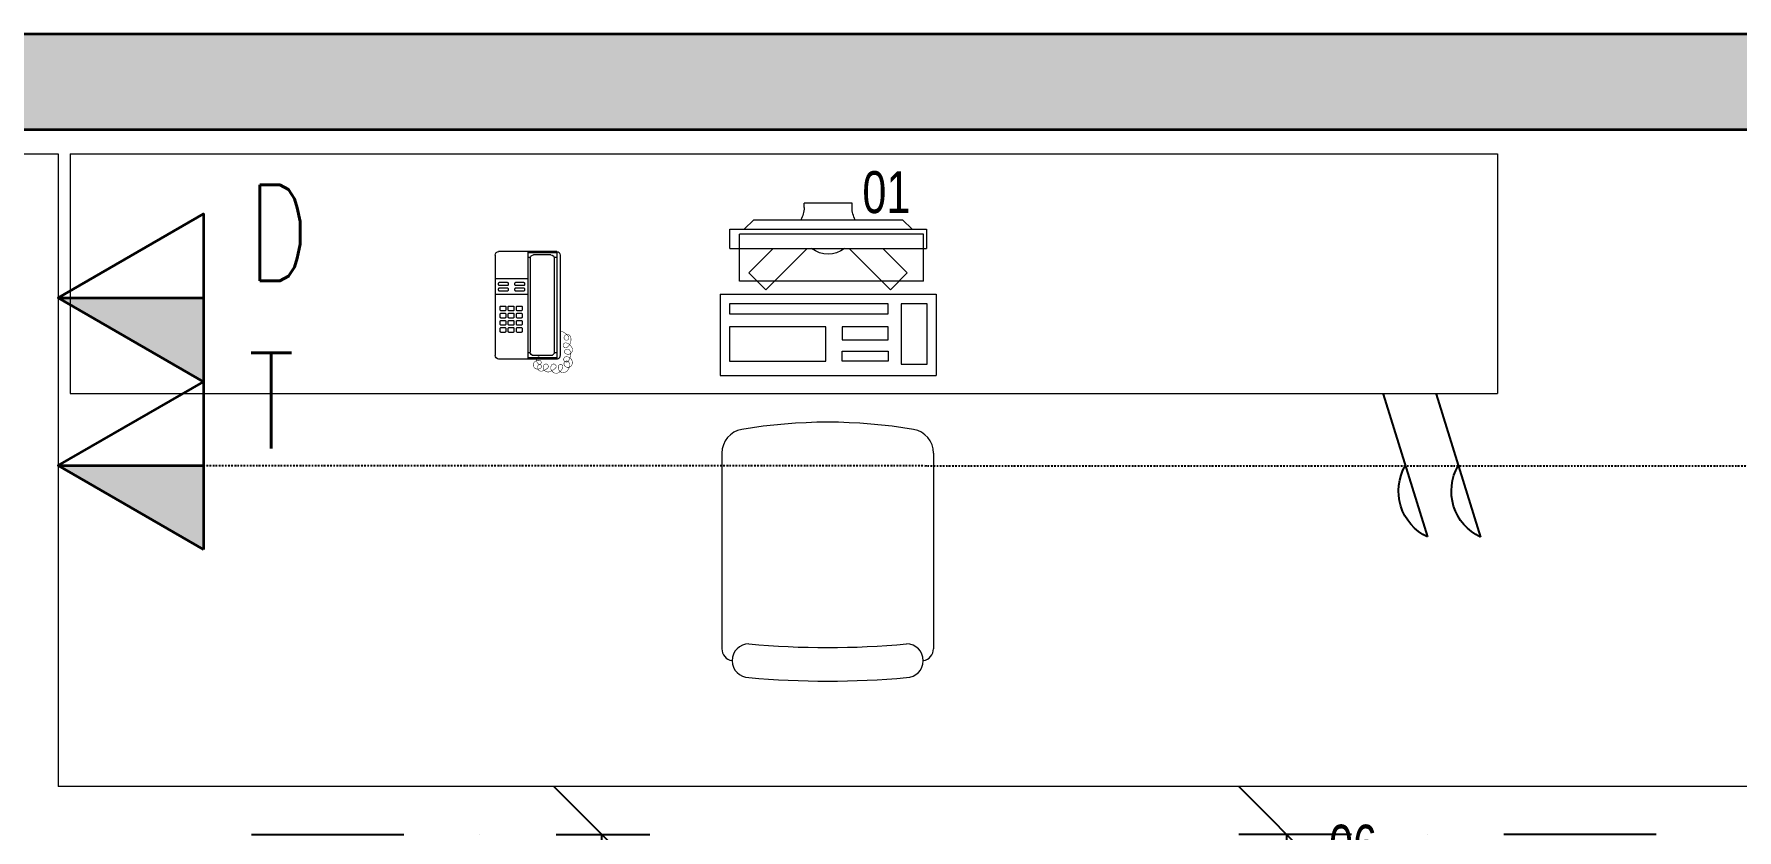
# Model space of a CAD drawing. Header units: inches. Extents: x -12418 to 57169, y -29325 to 19878.
# Drawn here: x 14148 to 17698, y -4158 to -2497 of the extents above; entities that cross this region are included whole.
import ezdxf

# ---------------------------------------------------------------- set-up
doc = ezdxf.new("R2010")
doc.units = ezdxf.units.IN
doc.header["$LTSCALE"] = 25
doc.header["$MEASUREMENT"] = 0
doc.linetypes.add('DASHDOT', pattern=[25.4, 12.7, -6.35, 0, -6.35])
doc.layers.get('0').update_dxf_attribs({"color": 8})
doc.layers.get('Defpoints').update_dxf_attribs({"color": 8})
doc.layers.add('0 @ 50', color=8, linetype='Continuous')
doc.layers.add('T-WIRE', color=140, linetype='Continuous')
for name, color, linetype, lineweight in [('00-Ground Floor$0$72_EGR_EQP_TAG', 142, 'Continuous', 5), ('00-Ground Floor$0$LOADING', 253, 'Continuous', 5), ('00-Ground Floor$0$Walls', 251, 'Continuous', 5), ('E-LITE-CLNG-CNDT', 6, 'DASHDOT', 35), ('T-CABL-TRAY', 60, 'Continuous', 35), ('T-DATA-CLNG-COND', 51, 'DASHDOT', 25), ('T-DATA-DEVC-TYPE', 2, 'Continuous', 25), ('T-DATA-DIM', 251, 'DASHDOT', 25), ('T-DATA-DIM @ 100', 251, 'DASHDOT', 25), ('T-DATA-WALL @ 100', 33, 'Continuous', 35)]:
    doc.layers.add(name, color=color, linetype=linetype, lineweight=lineweight)
doc.styles.add('00-Ground Floor$0$X3G_ENTITY_257CFD', font='swisscl.ttf', dxfattribs={"height": 200})
doc.styles.add('DC_Simplex', font='SIMPLEX.shx', dxfattribs={"width": 0.7})
doc.dimstyles.new('DevCad-MM', dxfattribs={"dimscale": 0.01, "dimtxt": 2, "dimasz": 2, "dimexe": 1, "dimexo": 1, "dimgap": 0.6, "dimtad": 1, "dimdec": 0, "dimrnd": 10, "dimzin": 1, "dimdsep": 46, "dimtxsty": 'DC_Simplex', "dimblk1": 'OBLIQUE', "dimblk2": 'OBLIQUE', "dimsah": 1, "dimcen": 3, "dimclrd": 256, "dimclre": 256, "dimclrt": 45, "dimadec": 0, "dimazin": 0, "dimtfac": 1, "dimtdec": 0, "dimtix": 1, "dimtmove": 2, "dimatfit": 2, "dimldrblk": 'OBLIQUE', "dimfxl": 1, "dimtolj": 1, "dimtzin": 0, "dimarcsym": 0})

# ---------------------------------------------------------------- blocks, each defined once
blk = doc.blocks.new('00-Ground Floor$0$DM20079-P')
at = {"color": 0}
for p, q in [((-0.0686, 0.217), (-0.0686, 0.008)), ((-0.0616, 0.225), (0.0594, 0.225)), ((-0.0616, 0.225), (-0.0616, 0)), ((-0.0616, 0.222), (-0.0016, 0.222)), ((-0.0496, 0.2175), (-0.0136, 0.2175)), ((-0.0016, 0.225), (-0.0016, 0)), ((0.0664, 0.217), (0.0664, 0.008)), ((-0.0616, 0.212), (-0.0565, 0.212)), ((-0.0566, 0.2105), (-0.0566, 0.0145)), ((-0.0068, 0.212), (-0.0016, 0.212)), ((-0.0066, 0.2105), (-0.0066, 0.0145)), ((-0.0016, 0.1675), (0.0664, 0.1675)), ((-0.0016, 0.135), (0.0664, 0.135)), ((-0.0616, 0.013), (-0.0565, 0.013)), ((-0.0616, 0.003), (-0.0016, 0.003)), ((-0.0594, 0), (0.0594, 0)), ((-0.0496, 0.0075), (-0.0136, 0.0075)), ((-0.0068, 0.013), (-0.0016, 0.013))]:
    blk.add_line(p, q, dxfattribs=at)
for points in [[(0.0074, 0.1605, 0.414214), (0.0054, 0.1585), (0.0054, 0.1555, 0.414214), (0.0074, 0.1535), (0.0234, 0.1535, 0.414214), (0.0254, 0.1555), (0.0254, 0.1585, 0.414214), (0.0234, 0.1605)], [(0.0234, 0.142, 0.414214), (0.0254, 0.144), (0.0254, 0.147, 0.414214), (0.0234, 0.149), (0.0074, 0.149, 0.414214), (0.0054, 0.147), (0.0054, 0.144, 0.414214), (0.0074, 0.142)], [(0.0574, 0.1535, 0.414214), (0.0594, 0.1555), (0.0594, 0.1585, 0.414214), (0.0574, 0.1605), (0.0414, 0.1605, 0.414214), (0.0394, 0.1585), (0.0394, 0.1555, 0.414214), (0.0414, 0.1535)], [(0.0574, 0.142, 0.414214), (0.0594, 0.144), (0.0594, 0.147, 0.414214), (0.0574, 0.149), (0.0414, 0.149, 0.414214), (0.0394, 0.147), (0.0394, 0.144, 0.414214), (0.0414, 0.142)], [(0.0104, 0.103, 0.414214), (0.0124, 0.101), (0.0204, 0.101, 0.414214), (0.0224, 0.103), (0.0224, 0.109, 0.414214), (0.0204, 0.111), (0.0124, 0.111, 0.414214), (0.0104, 0.109)], [(0.0274, 0.103, 0.414214), (0.0294, 0.101), (0.0374, 0.101, 0.414214), (0.0394, 0.103), (0.0394, 0.109, 0.414214), (0.0374, 0.111), (0.0294, 0.111, 0.414214), (0.0274, 0.109)], [(0.0444, 0.103, 0.414214), (0.0464, 0.101), (0.0544, 0.101, 0.414214), (0.0564, 0.103), (0.0564, 0.109, 0.414214), (0.0544, 0.111), (0.0464, 0.111, 0.414214), (0.0444, 0.109)], [(0.0104, 0.088, 0.414214), (0.0124, 0.086), (0.0204, 0.086, 0.414214), (0.0224, 0.088), (0.0224, 0.094, 0.414214), (0.0204, 0.096), (0.0124, 0.096, 0.414214), (0.0104, 0.094)], [(0.0104, 0.073, 0.414214), (0.0124, 0.071), (0.0204, 0.071, 0.414214), (0.0224, 0.073), (0.0224, 0.079, 0.414214), (0.0204, 0.081), (0.0124, 0.081, 0.414214), (0.0104, 0.079)], [(0.0274, 0.088, 0.414214), (0.0294, 0.086), (0.0374, 0.086, 0.414214), (0.0394, 0.088), (0.0394, 0.094, 0.414214), (0.0374, 0.096), (0.0294, 0.096, 0.414214), (0.0274, 0.094)], [(0.0274, 0.073, 0.414214), (0.0294, 0.071), (0.0374, 0.071, 0.414214), (0.0394, 0.073), (0.0394, 0.079, 0.414214), (0.0374, 0.081), (0.0294, 0.081, 0.414214), (0.0274, 0.079)], [(0.0444, 0.088, 0.414214), (0.0464, 0.086), (0.0544, 0.086, 0.414214), (0.0564, 0.088), (0.0564, 0.094, 0.414214), (0.0544, 0.096), (0.0464, 0.096, 0.414214), (0.0444, 0.094)], [(0.0444, 0.073, 0.414214), (0.0464, 0.071), (0.0544, 0.071, 0.414214), (0.0564, 0.073), (0.0564, 0.079, 0.414214), (0.0544, 0.081), (0.0464, 0.081, 0.414214), (0.0444, 0.079)], [(0.0104, 0.058, 0.414214), (0.0124, 0.056), (0.0204, 0.056, 0.414214), (0.0224, 0.058), (0.0224, 0.064, 0.414214), (0.0204, 0.066), (0.0124, 0.066, 0.414214), (0.0104, 0.064)], [(0.0274, 0.058, 0.414214), (0.0294, 0.056), (0.0374, 0.056, 0.414214), (0.0394, 0.058), (0.0394, 0.064, 0.414214), (0.0374, 0.066), (0.0294, 0.066, 0.414214), (0.0274, 0.064)], [(0.0444, 0.058, 0.414214), (0.0464, 0.056), (0.0544, 0.056, 0.414214), (0.0564, 0.058), (0.0564, 0.064, 0.414214), (0.0544, 0.066), (0.0464, 0.066, 0.414214), (0.0444, 0.064)]]:
    blk.add_lwpolyline(points, format="xyb", close=True, dxfattribs=at)
at = {"color": 0, "const_width": 0.001}
blk.add_lwpolyline([(-0.0686, 0.059, 0.184574), (-0.0861, 0.0478, 1.44364), (-0.0769, 0.0452, 0.837915), (-0.0907, 0.0465, 0.30536), (-0.0835, 0.0248, 1.584726), (-0.0815, 0.034, 0.253153), (-0.094, 0.0228, 0.874198), (-0.0776, 0.0142, 0.915253), (-0.0897, 0.0168, 0.223821), (-0.0874, -0.0011, 1.703343), (-0.0796, 0.005, 0.588962), (-0.0934, -0.0114, 0.717795), (-0.0769, -0.0108, 0.983104), (-0.0875, -0.0075, 0.326362), (-0.0815, -0.0259, 0.758716), (-0.0657, -0.0134, 0.906186), (-0.0743, -0.016, 0.189488), (-0.067, -0.0272, 0.7948), (-0.0506, -0.0127, 1.223996), (-0.0585, -0.0193, 0.072149), (-0.0473, -0.0259, 0.645886), (-0.0341, -0.0134, 1.366917), (-0.042, -0.0193, 0.078415), (-0.0315, -0.0246, 0.723006), (-0.0229, -0.0127, 1.105484), (-0.0289, -0.018, 0.327892), (-0.017, -0.0193, 0.446638), (-0.0144, -0.0068, 0.327263), (-0.0269, -0.0029, 1.240441), (-0.0229, -0.0094, 0.611307), (-0.0278, 0.0075)], format="xyb", dxfattribs=at)
at = {"color": 0}
for centre, radius, start, end in [((-0.0605, 0.217), 0.00813, 97.9633, 179.6649), ((-0.0496, 0.2105), 0.007, 90, 180), ((-0.0136, 0.2105), 0.007, 0, 90), ((0.0582, 0.217), 0.00813, 0.3351, 82.0367), ((-0.0605, 0.008), 0.00813, 180.3351, 277.9633), ((-0.0496, 0.0145), 0.007, 180, 270), ((-0.0136, 0.0145), 0.007, 270, 0), ((0.0582, 0.008), 0.00813, 277.9633, 359.6649)]:
    blk.add_arc(centre, radius, start, end, dxfattribs=at)
blk = doc.blocks.new('00-Ground Floor$0$GF21021-P')
for p, q in [((-0.2207, 0.4756), (-0.2207, 0.0675)), ((0.2205, 0.4756), (0.2205, 0.0675))]:
    blk.add_line(p, q)
for centre, radius, start, end in [((-0.0001, -0.5295), 1.0695, 80.3671, 99.6329), ((-0.1707, 0.4756), 0.05, 99.6329, 180), ((0.1705, 0.4756), 0.05, 0, 80.3671), ((-0.1643, 0.0425), 0.0351, 90, 270), ((0, 1.8467), 1.7767, 264.6946, 275.3053), ((0.1641, 0.0425), 0.0351, 270, 90), ((-0.1957, 0.0675), 0.025, 180, 261.4721), ((0.1955, 0.0675), 0.025, 278.5279, 0), ((0, 1.8314), 1.8314, 264.8532, 275.147)]:
    blk.add_arc(centre, radius, start, end)
blk = doc.blocks.new('00-Ground Floor$0$ITCWLS1-P')
at = {"layer": '00-Ground Floor$0$LOADING'}
for p, q in [((-0.2651, 0.43, 0), (-0.3051, 0.43, 0)), ((-0.3051, 0.43, 0), (-0.3051, 0.02, 0)), ((-0.2651, 0.43, 0), (-0.2651, 0.02, 0)), ((-0.17, 0.45), (-0.17, 0)), ((-0.17, 0.45), (0, 0.45)), ((-0.1496, 0.4305), (-0.1291, 0.4305)), ((-0.1291, 0.4305), (-0.1291, 0.4089)), ((0, 0.45), (0, 0)), ((-0.3251, 0.38, 0), (-0.3051, 0.4, 0)), ((-0.197, 0.4094), (-0.295, 0.4094)), ((-0.295, 0.0264), (-0.295, 0.4094)), ((-0.197, 0.0264), (-0.197, 0.4094)), ((-0.3251, 0.38, 0), (-0.3251, 0.07, 0)), ((-0.3503, 0.275), (-0.3596, 0.275)), ((-0.3596, 0.175), (-0.3596, 0.275)), ((-0.3503, 0.175), (-0.3596, 0.175)), ((-0.3251, 0.07, 0), (-0.3051, 0.05, 0)), ((-0.3051, 0.02, 0), (-0.2651, 0.02, 0)), ((-0.197, 0.0264), (-0.295, 0.0264)), ((-0.17, 0), (0, 0))]:
    blk.add_line(p, q, dxfattribs=at)
at = {"layer": '00-Ground Floor$0$LOADING', "extrusion": (2.48281e-10, 3.18408e-10, -1)}
for p, q in [((-0.2651, 0.3395), (-0.2144, 0.3902)), ((-0.1791, 0.3548), (-0.2144, 0.3902)), ((-0.2651, 0.2688), (-0.1791, 0.3548))]:
    blk.add_line(p, q, dxfattribs=at)
at = {"layer": '00-Ground Floor$0$LOADING', "extrusion": (2.48281e-10, -3.18408e-10, -1)}
for p, q in [((-0.2651, 0.1812), (-0.1791, 0.0952)), ((-0.2651, 0.1105), (-0.2144, 0.0598)), ((-0.1791, 0.0952), (-0.2144, 0.0598))]:
    blk.add_line(p, q, dxfattribs=at)
at = {"layer": '00-Ground Floor$0$LOADING'}
for points in [[(-0.1291, 0.4089), (-0.1291, 0.1), (-0.1496, 0.1), (-0.1496, 0.4305)], [(-0.1496, 0.1), (-0.1496, 0.1), (-0.1496, 0.1), (-0.1496, 0.1), (-0.1496, 0.1), (-0.1496, 0.1), (-0.1496, 0.1), (-0.1496, 0.1), (-0.1496, 0.1)], [(-0.1496, 0.1), (-0.1496, 0.1), (-0.1496, 0.1), (-0.1496, 0.1), (-0.1496, 0.1), (-0.1496, 0.1), (-0.1496, 0.1), (-0.1496, 0.1), (-0.1496, 0.1), (-0.1496, 0.1), (-0.1496, 0.1), (-0.1496, 0.1), (-0.1496, 0.1), (-0.1496, 0.1), (-0.1496, 0.1), (-0.1496, 0.1), (-0.1496, 0.1), (-0.1496, 0.1)], [(-0.1496, 0.1), (-0.1496, 0.1), (-0.1496, 0.1), (-0.1496, 0.1), (-0.1496, 0.1), (-0.1496, 0.1), (-0.1496, 0.1), (-0.1496, 0.1), (-0.1496, 0.1), (-0.1496, 0.1)], [(-0.1496, 0.1), (-0.1496, 0.1), (-0.1496, 0.1), (-0.1496, 0.1), (-0.1496, 0.1), (-0.1496, 0.1), (-0.1496, 0.1)], [(-0.1496, 0.1), (-0.1496, 0.1), (-0.1496, 0.1), (-0.1496, 0.1), (-0.1496, 0.1), (-0.1496, 0.1), (-0.1496, 0.1), (-0.1496, 0.1), (-0.1496, 0.1), (-0.1496, 0.1)], [(-0.1496, 0.1), (-0.1496, 0.1), (-0.1496, 0.1), (-0.1496, 0.1), (-0.1496, 0.1), (-0.1496, 0.1), (-0.1496, 0.1), (-0.1496, 0.1), (-0.1496, 0.1), (-0.1496, 0.1), (-0.1496, 0.1), (-0.1496, 0.1), (-0.1496, 0.1), (-0.1496, 0.1), (-0.1496, 0.1)], [(-0.1496, 0.1), (-0.1496, 0.1), (-0.1496, 0.1), (-0.1496, 0.1), (-0.1496, 0.1), (-0.1496, 0.1), (-0.1496, 0.1), (-0.1496, 0.1), (-0.1496, 0.1), (-0.1496, 0.1)], [(-0.1496, 0.1), (-0.1496, 0.1), (-0.1496, 0.1), (-0.1496, 0.1), (-0.1496, 0.1), (-0.1496, 0.1), (-0.1496, 0.1), (-0.1496, 0.1), (-0.1496, 0.1), (-0.1496, 0.1)], [(-0.1496, 0.1), (-0.1496, 0.1), (-0.1496, 0.1), (-0.1496, 0.1), (-0.1496, 0.1), (-0.1496, 0.1), (-0.1496, 0.1), (-0.1496, 0.1), (-0.1496, 0.1), (-0.1496, 0.1), (-0.1496, 0.1), (-0.1496, 0.1), (-0.1496, 0.1), (-0.1496, 0.1), (-0.1496, 0.1), (-0.1496, 0.1), (-0.1496, 0.1), (-0.1496, 0.1), (-0.1496, 0.1), (-0.1496, 0.1), (-0.1496, 0.1), (-0.1496, 0.1), (-0.1496, 0.1), (-0.1496, 0.1), (-0.1496, 0.1), (-0.1496, 0.1), (-0.1496, 0.1), (-0.1496, 0.1), (-0.1496, 0.1), (-0.1496, 0.1), (-0.1496, 0.1), (-0.1496, 0.1), (-0.1496, 0.1), (-0.1496, 0.1), (-0.1496, 0.1), (-0.1496, 0.1), (-0.1496, 0.1), (-0.1496, 0.1), (-0.1496, 0.1), (-0.1496, 0.1), (-0.1496, 0.1), (-0.1496, 0.1), (-0.1496, 0.1), (-0.1496, 0.1), (-0.1496, 0.1), (-0.1496, 0.1), (-0.1496, 0.1), (-0.1496, 0.1), (-0.1496, 0.1), (-0.1496, 0.1), (-0.1496, 0.1), (-0.1496, 0.1), (-0.1496, 0.1), (-0.1496, 0.1)], [(-0.1496, 0.1), (-0.1496, 0.1), (-0.1496, 0.1), (-0.1496, 0.1), (-0.1496, 0.1), (-0.1496, 0.1), (-0.1496, 0.1), (-0.1496, 0.1), (-0.1496, 0.1), (-0.1496, 0.1), (-0.1496, 0.1), (-0.1496, 0.1), (-0.1496, 0.1), (-0.1496, 0.1), (-0.1496, 0.1), (-0.1496, 0.1), (-0.1496, 0.1), (-0.1496, 0.1), (-0.1496, 0.1), (-0.1496, 0.1), (-0.1496, 0.1), (-0.1496, 0.1), (-0.1496, 0.1), (-0.1496, 0.1), (-0.1496, 0.1), (-0.1496, 0.1), (-0.1496, 0.1), (-0.1496, 0.1), (-0.1496, 0.1), (-0.1496, 0.1), (-0.1496, 0.1), (-0.1496, 0.1), (-0.1496, 0.1), (-0.1496, 0.1), (-0.1496, 0.1), (-0.1496, 0.1), (-0.1496, 0.1), (-0.1496, 0.1), (-0.1496, 0.1), (-0.1496, 0.1), (-0.1496, 0.1), (-0.1496, 0.1), (-0.1496, 0.1), (-0.1496, 0.1), (-0.1496, 0.1), (-0.1496, 0.1), (-0.1496, 0.1), (-0.1496, 0.1), (-0.1496, 0.1), (-0.1496, 0.1), (-0.1496, 0.1), (-0.1496, 0.1), (-0.1496, 0.1), (-0.1496, 0.1), (-0.1496, 0.1), (-0.1496, 0.1), (-0.1496, 0.1), (-0.1496, 0.1), (-0.1496, 0.1), (-0.1496, 0.1), (-0.1496, 0.1), (-0.1496, 0.1), (-0.1496, 0.1), (-0.1496, 0.1), (-0.1496, 0.1), (-0.1496, 0.1), (-0.1496, 0.1), (-0.1496, 0.1), (-0.1496, 0.1), (-0.1496, 0.1), (-0.1496, 0.1), (-0.1496, 0.1), (-0.1496, 0.1), (-0.1496, 0.1), (-0.1496, 0.1), (-0.1496, 0.1), (-0.1496, 0.1), (-0.1496, 0.1), (-0.1496, 0.1), (-0.1496, 0.1), (-0.1496, 0.1), (-0.1496, 0.1), (-0.1496, 0.1), (-0.1496, 0.1), (-0.1496, 0.1), (-0.1496, 0.1), (-0.1496, 0.1), (-0.1496, 0.1), (-0.1496, 0.1)], [(-0.1496, 0.1), (-0.1496, 0.1), (-0.1496, 0.1), (-0.1496, 0.1), (-0.1496, 0.1), (-0.1496, 0.1), (-0.1496, 0.1), (-0.1496, 0.1), (-0.1496, 0.1), (-0.1496, 0.1), (-0.1496, 0.1), (-0.1496, 0.1)], [(-0.1496, 0.1), (-0.1496, 0.1), (-0.1496, 0.1), (-0.1496, 0.1), (-0.1496, 0.1), (-0.1496, 0.1), (-0.1496, 0.1)], [(-0.1496, 0.1), (-0.1496, 0.1), (-0.1496, 0.1), (-0.1496, 0.1), (-0.1496, 0.1), (-0.1496, 0.1), (-0.1496, 0.1), (-0.1496, 0.1), (-0.1496, 0.1), (-0.1496, 0.1), (-0.1496, 0.1), (-0.1496, 0.1), (-0.1496, 0.1), (-0.1496, 0.1), (-0.1496, 0.1), (-0.1496, 0.1), (-0.1496, 0.1)], [(-0.1496, 0.1), (-0.1496, 0.1), (-0.1496, 0.1), (-0.1496, 0.1), (-0.1496, 0.1), (-0.1496, 0.1), (-0.1496, 0.1), (-0.1496, 0.1), (-0.1496, 0.1), (-0.1496, 0.1), (-0.1496, 0.1), (-0.1496, 0.1), (-0.1496, 0.1), (-0.1496, 0.1), (-0.1496, 0.1), (-0.1496, 0.1), (-0.1496, 0.1), (-0.1496, 0.1), (-0.1496, 0.1), (-0.1496, 0.1), (-0.1496, 0.1), (-0.1496, 0.1), (-0.1496, 0.1), (-0.1496, 0.1), (-0.1496, 0.1), (-0.1496, 0.1), (-0.1496, 0.1), (-0.1496, 0.1), (-0.1496, 0.1), (-0.1496, 0.1), (-0.1496, 0.1), (-0.1496, 0.1), (-0.1496, 0.1), (-0.1496, 0.1), (-0.1496, 0.1), (-0.1496, 0.1), (-0.1496, 0.1), (-0.1496, 0.1), (-0.1496, 0.1), (-0.1496, 0.1), (-0.1496, 0.1), (-0.1496, 0.1), (-0.1496, 0.1), (-0.1496, 0.1), (-0.1496, 0.1), (-0.1496, 0.1), (-0.1496, 0.1), (-0.1496, 0.1), (-0.1496, 0.1), (-0.1496, 0.1), (-0.1496, 0.1), (-0.1496, 0.1), (-0.1496, 0.1), (-0.1496, 0.1), (-0.1496, 0.1), (-0.1496, 0.1), (-0.1496, 0.1), (-0.1496, 0.1), (-0.1496, 0.1), (-0.1496, 0.1), (-0.1496, 0.1), (-0.1496, 0.1), (-0.1496, 0.1), (-0.1496, 0.1), (-0.1496, 0.1), (-0.1496, 0.1), (-0.1496, 0.1), (-0.1496, 0.1), (-0.1496, 0.1), (-0.1496, 0.1), (-0.1496, 0.1), (-0.1496, 0.1), (-0.1496, 0.1), (-0.1496, 0.1), (-0.1496, 0.1), (-0.1496, 0.1), (-0.1496, 0.1), (-0.1496, 0.1), (-0.1496, 0.1), (-0.1496, 0.1), (-0.1496, 0.1), (-0.1496, 0.1), (-0.1496, 0.1), (-0.1496, 0.1), (-0.1496, 0.1), (-0.1496, 0.1), (-0.1496, 0.1), (-0.1496, 0.1), (-0.1496, 0.1), (-0.1496, 0.1), (-0.1496, 0.1), (-0.1496, 0.1), (-0.1496, 0.1), (-0.1496, 0.1), (-0.1496, 0.1), (-0.1496, 0.1), (-0.1496, 0.1), (-0.1496, 0.1), (-0.1496, 0.1), (-0.1496, 0.1), (-0.1496, 0.1), (-0.1496, 0.1), (-0.1496, 0.1), (-0.1496, 0.1), (-0.1496, 0.1), (-0.1496, 0.1), (-0.1496, 0.1), (-0.1496, 0.1), (-0.1496, 0.1), (-0.1496, 0.1), (-0.1496, 0.1)], [(-0.1496, 0.1), (-0.1496, 0.1), (-0.1496, 0.1), (-0.1496, 0.1), (-0.1496, 0.1), (-0.1496, 0.1), (-0.1496, 0.1), (-0.1496, 0.1)]]:
    blk.add_lwpolyline(points, dxfattribs=at)
for points in [[(-0.1019, 0.4305), (-0.0304, 0.4305), (-0.0304, 0.2294), (-0.1019, 0.2294)], [(-0.1019, 0.1954), (-0.0747, 0.1954), (-0.0747, 0.1), (-0.1019, 0.1)], [(-0.0304, 0.1954), (-0.0508, 0.1954), (-0.0508, 0.1), (-0.0304, 0.1)], [(-0.1496, 0.1), (-0.1496, 0.1), (-0.1496, 0.1), (-0.1496, 0.1), (-0.1496, 0.1), (-0.1496, 0.1), (-0.1496, 0.1), (-0.1496, 0.1), (-0.1496, 0.1), (-0.1496, 0.1), (-0.1496, 0.1), (-0.1496, 0.1), (-0.1496, 0.1), (-0.1496, 0.1), (-0.1496, 0.1), (-0.1496, 0.1), (-0.1496, 0.1), (-0.1496, 0.1), (-0.1496, 0.1), (-0.1496, 0.1), (-0.1496, 0.1), (-0.1496, 0.1), (-0.1496, 0.1), (-0.1496, 0.1), (-0.1496, 0.1), (-0.1496, 0.1), (-0.1496, 0.1), (-0.1496, 0.1), (-0.1496, 0.1), (-0.1496, 0.1), (-0.1496, 0.1), (-0.1496, 0.1), (-0.1496, 0.1), (-0.1496, 0.1), (-0.1496, 0.1), (-0.1496, 0.1), (-0.1496, 0.1), (-0.1496, 0.1), (-0.1496, 0.1), (-0.1496, 0.1), (-0.1496, 0.1), (-0.1496, 0.1), (-0.1496, 0.1), (-0.1496, 0.1), (-0.1496, 0.1), (-0.1496, 0.1), (-0.1496, 0.1), (-0.1496, 0.1), (-0.1496, 0.1), (-0.1496, 0.1), (-0.1496, 0.1), (-0.1496, 0.1), (-0.1496, 0.1), (-0.1496, 0.1), (-0.1496, 0.1), (-0.1496, 0.1), (-0.1496, 0.1), (-0.1496, 0.1), (-0.1496, 0.1), (-0.1496, 0.1), (-0.1496, 0.1), (-0.1496, 0.1), (-0.1496, 0.1), (-0.1496, 0.1), (-0.1496, 0.1), (-0.1496, 0.1), (-0.1496, 0.1), (-0.1496, 0.1), (-0.1496, 0.1), (-0.1496, 0.1), (-0.1496, 0.1), (-0.1496, 0.1), (-0.1496, 0.1), (-0.1496, 0.1), (-0.1496, 0.1), (-0.1496, 0.1), (-0.1496, 0.1), (-0.1496, 0.1), (-0.1496, 0.1), (-0.1496, 0.1), (-0.1496, 0.1), (-0.1496, 0.1), (-0.1496, 0.1), (-0.1496, 0.1), (-0.1496, 0.1), (-0.1496, 0.1), (-0.1496, 0.1), (-0.1496, 0.1), (-0.1496, 0.1), (-0.1496, 0.1), (-0.1496, 0.1), (-0.1496, 0.1), (-0.1496, 0.1), (-0.1496, 0.1), (-0.1496, 0.1), (-0.1496, 0.1), (-0.1496, 0.1), (-0.1496, 0.1), (-0.1496, 0.1), (-0.1496, 0.1), (-0.1496, 0.1), (-0.1496, 0.1), (-0.1496, 0.1), (-0.1496, 0.1), (-0.1496, 0.1), (-0.1496, 0.1), (-0.1496, 0.1), (-0.1496, 0.1), (-0.1496, 0.1), (-0.1496, 0.1), (-0.1496, 0.1), (-0.1496, 0.1), (-0.1496, 0.1), (-0.1496, 0.1), (-0.1496, 0.1), (-0.1496, 0.1), (-0.1496, 0.1), (-0.1496, 0.1), (-0.1496, 0.1), (-0.1496, 0.1), (-0.1496, 0.1), (-0.1496, 0.1), (-0.1496, 0.1), (-0.1496, 0.1), (-0.1496, 0.1), (-0.1496, 0.1), (-0.1496, 0.1), (-0.1496, 0.1), (-0.1496, 0.1), (-0.1496, 0.1), (-0.1496, 0.1), (-0.1496, 0.1), (-0.1496, 0.1), (-0.1496, 0.1), (-0.1496, 0.1), (-0.1496, 0.1), (-0.1496, 0.1), (-0.1496, 0.1), (-0.1496, 0.1), (-0.1496, 0.1), (-0.1496, 0.1), (-0.1496, 0.1), (-0.1496, 0.1), (-0.1496, 0.1), (-0.1496, 0.1), (-0.1496, 0.1), (-0.1496, 0.1), (-0.1496, 0.1), (-0.1496, 0.1), (-0.1496, 0.1), (-0.1496, 0.1), (-0.1496, 0.1), (-0.1496, 0.1), (-0.1496, 0.1), (-0.1496, 0.1), (-0.1496, 0.1), (-0.1496, 0.1), (-0.1496, 0.1), (-0.1496, 0.1), (-0.1496, 0.1), (-0.1496, 0.1), (-0.1496, 0.1), (-0.1496, 0.1), (-0.1496, 0.1), (-0.1496, 0.1), (-0.1496, 0.1), (-0.1496, 0.1), (-0.1496, 0.1), (-0.1496, 0.1), (-0.1496, 0.1), (-0.1496, 0.1), (-0.1496, 0.1), (-0.1496, 0.1), (-0.1496, 0.1), (-0.1496, 0.1), (-0.1496, 0.1), (-0.1496, 0.1), (-0.1496, 0.1), (-0.1496, 0.1), (-0.1496, 0.1), (-0.1496, 0.1), (-0.1496, 0.1), (-0.1496, 0.1), (-0.1496, 0.1), (-0.1496, 0.1), (-0.1496, 0.1), (-0.1496, 0.1), (-0.1496, 0.1), (-0.1496, 0.1), (-0.1496, 0.1), (-0.1496, 0.1), (-0.1496, 0.1), (-0.1496, 0.1), (-0.1496, 0.1), (-0.1496, 0.1), (-0.1496, 0.1), (-0.1496, 0.1), (-0.1496, 0.1), (-0.1496, 0.1), (-0.1496, 0.1), (-0.1496, 0.1), (-0.1496, 0.1), (-0.1496, 0.1), (-0.1496, 0.1), (-0.1496, 0.1), (-0.1496, 0.1), (-0.1496, 0.1), (-0.1496, 0.1), (-0.1496, 0.1), (-0.1496, 0.1), (-0.1496, 0.1), (-0.1496, 0.1), (-0.1496, 0.1), (-0.1496, 0.1), (-0.1496, 0.1), (-0.1496, 0.1), (-0.1496, 0.1), (-0.1496, 0.1), (-0.1496, 0.1), (-0.1496, 0.1), (-0.1496, 0.1), (-0.1496, 0.1), (-0.1496, 0.1), (-0.1496, 0.1), (-0.1496, 0.1), (-0.1496, 0.1), (-0.1496, 0.1), (-0.1496, 0.1), (-0.1496, 0.1), (-0.1496, 0.1), (-0.1496, 0.1), (-0.1496, 0.1), (-0.1496, 0.1), (-0.1496, 0.1), (-0.1496, 0.1), (-0.1496, 0.1), (-0.1496, 0.1), (-0.1496, 0.1), (-0.1496, 0.1), (-0.1496, 0.1), (-0.1496, 0.1), (-0.1496, 0.1), (-0.1496, 0.1), (-0.1496, 0.1), (-0.1496, 0.1), (-0.1496, 0.1), (-0.1496, 0.1), (-0.1496, 0.1), (-0.1496, 0.1), (-0.1496, 0.1), (-0.1496, 0.1), (-0.1496, 0.1), (-0.1496, 0.1), (-0.1496, 0.1), (-0.1496, 0.1), (-0.1496, 0.1), (-0.1496, 0.1), (-0.1496, 0.1), (-0.1496, 0.1), (-0.1496, 0.1), (-0.1496, 0.1), (-0.1496, 0.1), (-0.1496, 0.1), (-0.1496, 0.1), (-0.1496, 0.1), (-0.1496, 0.1), (-0.1496, 0.1), (-0.1496, 0.1), (-0.1496, 0.1), (-0.1496, 0.1), (-0.1496, 0.1), (-0.1496, 0.1), (-0.1496, 0.1), (-0.1496, 0.1), (-0.1496, 0.1), (-0.1496, 0.1), (-0.1496, 0.1)], [(-0.1496, 0.1), (-0.1496, 0.1), (-0.1496, 0.1), (-0.1496, 0.1), (-0.1496, 0.1), (-0.1496, 0.1), (-0.1496, 0.1), (-0.1496, 0.1), (-0.1496, 0.1), (-0.1496, 0.1), (-0.1496, 0.1), (-0.1496, 0.1), (-0.1496, 0.1), (-0.1496, 0.1), (-0.1496, 0.1), (-0.1496, 0.1), (-0.1496, 0.1), (-0.1496, 0.1), (-0.1496, 0.1), (-0.1496, 0.1), (-0.1496, 0.1), (-0.1496, 0.1), (-0.1496, 0.1), (-0.1496, 0.1), (-0.1496, 0.1), (-0.1496, 0.1), (-0.1496, 0.1), (-0.1496, 0.1), (-0.1496, 0.1), (-0.1496, 0.1), (-0.1496, 0.1), (-0.1496, 0.1), (-0.1496, 0.1), (-0.1496, 0.1), (-0.1496, 0.1), (-0.1496, 0.1), (-0.1496, 0.1), (-0.1496, 0.1), (-0.1496, 0.1), (-0.1496, 0.1), (-0.1496, 0.1), (-0.1496, 0.1), (-0.1496, 0.1), (-0.1496, 0.1), (-0.1496, 0.1), (-0.1496, 0.1), (-0.1496, 0.1), (-0.1496, 0.1), (-0.1496, 0.1), (-0.1496, 0.1), (-0.1496, 0.1), (-0.1496, 0.1), (-0.1496, 0.1), (-0.1496, 0.1), (-0.1496, 0.1), (-0.1496, 0.1), (-0.1496, 0.1), (-0.1496, 0.1), (-0.1496, 0.1), (-0.1496, 0.1), (-0.1496, 0.1), (-0.1496, 0.1), (-0.1496, 0.1), (-0.1496, 0.1), (-0.1496, 0.1), (-0.1496, 0.1), (-0.1496, 0.1), (-0.1496, 0.1), (-0.1496, 0.1), (-0.1496, 0.1), (-0.1496, 0.1), (-0.1496, 0.1), (-0.1496, 0.1), (-0.1496, 0.1), (-0.1496, 0.1), (-0.1496, 0.1), (-0.1496, 0.1), (-0.1496, 0.1), (-0.1496, 0.1), (-0.1496, 0.1), (-0.1496, 0.1), (-0.1496, 0.1), (-0.1496, 0.1), (-0.1496, 0.1), (-0.1496, 0.1), (-0.1496, 0.1), (-0.1496, 0.1), (-0.1496, 0.1), (-0.1496, 0.1), (-0.1496, 0.1), (-0.1496, 0.1), (-0.1496, 0.1), (-0.1496, 0.1), (-0.1496, 0.1), (-0.1496, 0.1), (-0.1496, 0.1), (-0.1496, 0.1), (-0.1496, 0.1), (-0.1496, 0.1), (-0.1496, 0.1), (-0.1496, 0.1), (-0.1496, 0.1), (-0.1496, 0.1), (-0.1496, 0.1), (-0.1496, 0.1), (-0.1496, 0.1), (-0.1496, 0.1), (-0.1496, 0.1), (-0.1496, 0.1), (-0.1496, 0.1), (-0.1496, 0.1), (-0.1496, 0.1), (-0.1496, 0.1), (-0.1496, 0.1), (-0.1496, 0.1), (-0.1496, 0.1), (-0.1496, 0.1), (-0.1496, 0.1), (-0.1496, 0.1), (-0.1496, 0.1), (-0.1496, 0.1), (-0.1496, 0.1), (-0.1496, 0.1), (-0.1496, 0.1), (-0.1496, 0.1), (-0.1496, 0.1), (-0.1496, 0.1), (-0.1496, 0.1), (-0.1496, 0.1), (-0.1496, 0.1), (-0.1496, 0.1), (-0.1496, 0.1), (-0.1496, 0.1), (-0.1496, 0.1), (-0.1496, 0.1), (-0.1496, 0.1), (-0.1496, 0.1), (-0.1496, 0.1), (-0.1496, 0.1), (-0.1496, 0.1), (-0.1496, 0.1), (-0.1496, 0.1), (-0.1496, 0.1), (-0.1496, 0.1), (-0.1496, 0.1), (-0.1496, 0.1), (-0.1496, 0.1), (-0.1496, 0.1), (-0.1496, 0.1), (-0.1496, 0.1), (-0.1496, 0.1), (-0.1496, 0.1), (-0.1496, 0.1), (-0.1496, 0.1), (-0.1496, 0.1), (-0.1496, 0.1), (-0.1496, 0.1), (-0.1496, 0.1), (-0.1496, 0.1), (-0.1496, 0.1), (-0.1496, 0.1), (-0.1496, 0.1), (-0.1496, 0.1), (-0.1496, 0.1), (-0.1496, 0.1), (-0.1496, 0.1), (-0.1496, 0.1), (-0.1496, 0.1), (-0.1496, 0.1), (-0.1496, 0.1), (-0.1496, 0.1), (-0.1496, 0.1), (-0.1496, 0.1), (-0.1496, 0.1), (-0.1496, 0.1), (-0.1496, 0.1), (-0.1496, 0.1), (-0.1496, 0.1), (-0.1496, 0.1), (-0.1496, 0.1), (-0.1496, 0.1), (-0.1496, 0.1), (-0.1496, 0.1), (-0.1496, 0.1), (-0.1496, 0.1), (-0.1496, 0.1), (-0.1496, 0.1), (-0.1496, 0.1), (-0.1496, 0.1), (-0.1496, 0.1), (-0.1496, 0.1), (-0.1496, 0.1), (-0.1496, 0.1), (-0.1496, 0.1), (-0.1496, 0.1), (-0.1496, 0.1), (-0.1496, 0.1), (-0.1496, 0.1), (-0.1496, 0.1), (-0.1496, 0.1), (-0.1496, 0.1), (-0.1496, 0.1), (-0.1496, 0.1), (-0.1496, 0.1), (-0.1496, 0.1), (-0.1496, 0.1), (-0.1496, 0.1), (-0.1496, 0.1), (-0.1496, 0.1), (-0.1496, 0.1), (-0.1496, 0.1), (-0.1496, 0.1), (-0.1496, 0.1), (-0.1496, 0.1)], [(-0.1496, 0.1), (-0.1496, 0.1), (-0.1496, 0.1), (-0.1496, 0.1), (-0.1496, 0.1), (-0.1496, 0.1), (-0.1496, 0.1), (-0.1496, 0.1), (-0.1496, 0.1), (-0.1496, 0.1), (-0.1496, 0.1), (-0.1496, 0.1), (-0.1496, 0.1), (-0.1496, 0.1), (-0.1496, 0.1), (-0.1496, 0.1), (-0.1496, 0.1), (-0.1496, 0.1), (-0.1496, 0.1), (-0.1496, 0.1), (-0.1496, 0.1), (-0.1496, 0.1), (-0.1496, 0.1), (-0.1496, 0.1), (-0.1496, 0.1), (-0.1496, 0.1), (-0.1496, 0.1), (-0.1496, 0.1), (-0.1496, 0.1), (-0.1496, 0.1), (-0.1496, 0.1), (-0.1496, 0.1), (-0.1496, 0.1), (-0.1496, 0.1), (-0.1496, 0.1), (-0.1496, 0.1), (-0.1496, 0.1), (-0.1496, 0.1), (-0.1496, 0.1), (-0.1496, 0.1), (-0.1496, 0.1), (-0.1496, 0.1), (-0.1496, 0.1), (-0.1496, 0.1), (-0.1496, 0.1), (-0.1496, 0.1), (-0.1496, 0.1), (-0.1496, 0.1), (-0.1496, 0.1), (-0.1496, 0.1), (-0.1496, 0.1), (-0.1496, 0.1), (-0.1496, 0.1), (-0.1496, 0.1), (-0.1496, 0.1), (-0.1496, 0.1), (-0.1496, 0.1), (-0.1496, 0.1), (-0.1496, 0.1), (-0.1496, 0.1), (-0.1496, 0.1), (-0.1496, 0.1), (-0.1496, 0.1), (-0.1496, 0.1), (-0.1496, 0.1), (-0.1496, 0.1), (-0.1496, 0.1), (-0.1496, 0.1), (-0.1496, 0.1), (-0.1496, 0.1), (-0.1496, 0.1), (-0.1496, 0.1), (-0.1496, 0.1), (-0.1496, 0.1), (-0.1496, 0.1), (-0.1496, 0.1), (-0.1496, 0.1), (-0.1496, 0.1), (-0.1496, 0.1), (-0.1496, 0.1), (-0.1496, 0.1), (-0.1496, 0.1), (-0.1496, 0.1), (-0.1496, 0.1), (-0.1496, 0.1), (-0.1496, 0.1), (-0.1496, 0.1), (-0.1496, 0.1), (-0.1496, 0.1), (-0.1496, 0.1), (-0.1496, 0.1), (-0.1496, 0.1), (-0.1496, 0.1), (-0.1496, 0.1), (-0.1496, 0.1), (-0.1496, 0.1), (-0.1496, 0.1), (-0.1496, 0.1), (-0.1496, 0.1), (-0.1496, 0.1), (-0.1496, 0.1), (-0.1496, 0.1), (-0.1496, 0.1), (-0.1496, 0.1), (-0.1496, 0.1), (-0.1496, 0.1), (-0.1496, 0.1), (-0.1496, 0.1), (-0.1496, 0.1), (-0.1496, 0.1), (-0.1496, 0.1), (-0.1496, 0.1), (-0.1496, 0.1), (-0.1496, 0.1), (-0.1496, 0.1), (-0.1496, 0.1), (-0.1496, 0.1), (-0.1496, 0.1), (-0.1496, 0.1), (-0.1496, 0.1), (-0.1496, 0.1), (-0.1496, 0.1), (-0.1496, 0.1), (-0.1496, 0.1), (-0.1496, 0.1), (-0.1496, 0.1), (-0.1496, 0.1), (-0.1496, 0.1), (-0.1496, 0.1), (-0.1496, 0.1), (-0.1496, 0.1), (-0.1496, 0.1), (-0.1496, 0.1), (-0.1496, 0.1), (-0.1496, 0.1), (-0.1496, 0.1), (-0.1496, 0.1), (-0.1496, 0.1), (-0.1496, 0.1), (-0.1496, 0.1), (-0.1496, 0.1), (-0.1496, 0.1), (-0.1496, 0.1), (-0.1496, 0.1), (-0.1496, 0.1), (-0.1496, 0.1), (-0.1496, 0.1), (-0.1496, 0.1), (-0.1496, 0.1), (-0.1496, 0.1), (-0.1496, 0.1), (-0.1496, 0.1), (-0.1496, 0.1), (-0.1496, 0.1), (-0.1496, 0.1), (-0.1496, 0.1), (-0.1496, 0.1), (-0.1496, 0.1), (-0.1496, 0.1), (-0.1496, 0.1), (-0.1496, 0.1), (-0.1496, 0.1), (-0.1496, 0.1), (-0.1496, 0.1), (-0.1496, 0.1), (-0.1496, 0.1), (-0.1496, 0.1), (-0.1496, 0.1), (-0.1496, 0.1), (-0.1496, 0.1), (-0.1496, 0.1), (-0.1496, 0.1), (-0.1496, 0.1), (-0.1496, 0.1), (-0.1496, 0.1), (-0.1496, 0.1), (-0.1496, 0.1), (-0.1496, 0.1), (-0.1496, 0.1), (-0.1496, 0.1), (-0.1496, 0.1), (-0.1496, 0.1), (-0.1496, 0.1), (-0.1496, 0.1), (-0.1496, 0.1), (-0.1496, 0.1), (-0.1496, 0.1), (-0.1496, 0.1), (-0.1496, 0.1), (-0.1496, 0.1), (-0.1496, 0.1), (-0.1496, 0.1), (-0.1496, 0.1), (-0.1496, 0.1), (-0.1496, 0.1), (-0.1496, 0.1), (-0.1496, 0.1), (-0.1496, 0.1), (-0.1496, 0.1), (-0.1496, 0.1), (-0.1496, 0.1), (-0.1496, 0.1), (-0.1496, 0.1), (-0.1496, 0.1), (-0.1496, 0.1), (-0.1496, 0.1), (-0.1496, 0.1), (-0.1496, 0.1), (-0.1496, 0.1), (-0.1496, 0.1), (-0.1496, 0.1), (-0.1496, 0.1), (-0.1496, 0.1), (-0.1496, 0.1), (-0.1496, 0.1), (-0.1496, 0.1), (-0.1496, 0.1), (-0.1496, 0.1), (-0.1496, 0.1)], [(-0.1496, 0.0727), (-0.0236, 0.0727), (-0.0236, 0.0182), (-0.1496, 0.0182)]]:
    blk.add_lwpolyline(points, close=True, dxfattribs=at)
for centre, radius, start, end in [((-0.3503, 0.325), 0.05, 270, 300.3093), ((-0.3089, 0.225), 0.0556, 321.9431, 38.0569), ((-0.3503, 0.125), 0.05, 59.6907, 90)]:
    blk.add_arc(centre, radius, start, end, dxfattribs=at)
blk = doc.blocks.new('00-Ground Floor')
at = {"layer": '00-Ground Floor$0$LOADING'}
for p, q in [((14222.9, -2747.4, 0), (17198.7, -2747.4, 0)), ((14222.9, -2747.4, 0), (14222.9, -3247.4, 0)), ((17198.7, -2747.4, 0), (17198.7, -3247.4, 0)), ((14222.9, -3247.4, 0), (17198.7, -3247.4, 0))]:
    blk.add_line(p, q, dxfattribs=at)
at = {"layer": '00-Ground Floor$0$Walls'}
for p, q in [((10397.9, -2747.4, 0), (14197.9, -2747.4, 0)), ((14197.9, -2747.4, 0), (14197.9, -4067.4, 0)), ((17797.7, -4067.4, 0), (14197.9, -4067.4, 0))]:
    blk.add_line(p, q, dxfattribs=at)
at = {"layer": '00-Ground Floor$0$LOADING', "xscale": -1000, "yscale": 1000, "zscale": 1000}
for name, p, rotation in [('00-Ground Floor$0$ITCWLS1-P', (16028.1, -3209.9, 0), 89.99999999246123), ('00-Ground Floor$0$DM20079-P', (15175.8, -3175.8, 0), 359.9999934716078)]:
    blk.add_blockref(name, p, dxfattribs=dict(at, rotation=rotation))
at = {"layer": '00-Ground Floor$0$LOADING', "xscale": 1000, "yscale": 1000, "zscale": 1000}
blk.add_blockref('00-Ground Floor$0$GF21021-P', (15802.4, -3847.2, 0), dxfattribs=at)
at = {"layer": '00-Ground Floor$0$72_EGR_EQP_TAG', "char_height": 87.47, "attachment_point": 2, "style": '00-Ground Floor$0$X3G_ENTITY_257CFD'}
for s, insert in [('01', (15924.6, -2783.5, 0)), ('06', (16897.4, -4146.9, 0))]:
    blk.add_mtext(s, dxfattribs=dict(at, insert=insert))
blk = doc.blocks.new('*U26')
blk.add_hatch(color=254).paths.add_polyline_path([(-3.031, 1.75), (-3.031, 0), (0, 0)])
blk.add_line((0, 0), (-3.031, 0))
blk.add_lwpolyline([(-3.031, 1.75), (0, 0), (-3.031, -1.75)], close=True)
at = {"layer": 'T-DATA-DEVC-TYPE', "style": 'DC_Simplex', "width": 0.7, "flags": 8}
blk.add_attdef('DC_TYPE', (2.682, 5.634), '', height=2, rotation=360, dxfattribs=at)
blk = doc.blocks.new('W-TEL')
blk.add_line((-66, -212.7), (66, 212.7))
blk.add_arc((130.7, 76), 151.2, 115.3301, 210.179)
blk = doc.blocks.new('*U119')
at = {"layer": 'T-WIRE', "xscale": -0.006999999999825377, "yscale": 0.006999999999970897, "zscale": 0.006999999999999999}
for p in [(0, 0), (1.102, -0.003)]:
    blk.add_blockref('W-TEL', p, dxfattribs=at)
blk = doc.blocks.new('*U131')
at = {"lineweight": 0}
h = blk.add_hatch(dxfattribs=at)
h.set_pattern_fill('HEX', color=253, scale=8, angle=180, style=0)
h.set_pattern_definition([(180, (-20899.527, -3e-10), (6e-13, -43.99409), [25.4, -50.8]), (300, (-20899.527, -3e-10), (38.1, 21.997045), [25.4, -50.8]), (240, (-20924.927, -3e-10), (38.1, -21.997045), [25.4, -50.8])])
h.paths.add_polyline_path([(-13430.7, 200), (-13430.7, 0), (0, 0), (0, 200)])
at = {"color": 0}
for p, q in [((0, 200), (-13430.7, 200)), ((0, 0), (-13430.7, 0))]:
    blk.add_line(p, q, dxfattribs=at)
blk = doc.blocks.new('_OBLIQUE')
at = {"color": 0, "linetype": 'ByBlock'}
blk.add_line((-0.5, -0.5), (0.5, 0.5), dxfattribs=at)
blk = doc.blocks.new('*D145')
at = {"layer": 'Defpoints', "color": 0, "transparency": 16777216}
for p in [(14197.9, -3047.7, 0), (13894.6, -4048.1), (14197.9, -4048.1, 0)]:
    blk.add_point(p, dxfattribs=at)
at = {"layer": 'T-DATA-DIM', "lineweight": -2, "transparency": 16777216}
for p, q in [((14097.9, -3047.7), (13794.6, -3047.7)), ((13894.6, -3047.7), (13894.6, -4048.1)), ((14097.9, -4048.1), (13794.6, -4048.1))]:
    blk.add_line(p, q, dxfattribs=at)
at = {"layer": 'T-DATA-DIM', "lineweight": -2, "transparency": 16777216, "xscale": 200, "yscale": 200, "zscale": 200}
for p, rotation in [((13894.6, -3047.7), 90), ((13894.6, -4048.1), 270)]:
    blk.add_blockref('_OBLIQUE', p, dxfattribs=dict(at, rotation=rotation))
at = {"layer": 'T-DATA-DIM', "color": 45, "transparency": 16777216, "insert": (13734.6, -3547.9), "char_height": 200, "attachment_point": 5, "rotation": 90, "style": 'DC_Simplex'}
blk.add_mtext('\\A1;1000', dxfattribs=at)
blk = doc.blocks.new('*D146')
at = {"layer": 'Defpoints', "color": 0, "transparency": 16777216}
for p in [(16759.3, -4167.4), (17629, -4167.4, 0), (17394.6, -5042, 0)]:
    blk.add_point(p, dxfattribs=at)
at = {"layer": 'T-DATA-DIM', "lineweight": -2, "transparency": 16777216}
for p, q in [((17529, -4167.4), (16659.3, -4167.4)), ((16759.3, -5042), (16759.3, -4167.4)), ((17294.6, -5042), (16659.3, -5042))]:
    blk.add_line(p, q, dxfattribs=at)
at = {"layer": 'T-DATA-DIM', "lineweight": -2, "transparency": 16777216, "xscale": 200, "yscale": 200, "zscale": 200}
for p, rotation in [((16759.3, -4167.4), 90), ((16759.3, -5042), 270)]:
    blk.add_blockref('_OBLIQUE', p, dxfattribs=dict(at, rotation=rotation))
at = {"layer": 'T-DATA-DIM', "color": 45, "transparency": 16777216, "insert": (16599.3, -4604.7), "char_height": 200, "attachment_point": 5, "rotation": 90, "style": 'DC_Simplex'}
blk.add_mtext('\\A1;870', dxfattribs=at)
blk = doc.blocks.new('*D147')
at = {"layer": 'Defpoints', "color": 0, "transparency": 16777216}
for p in [(14501, -4167.4, 0), (15331.7, -4167.4), (14501, -6237.3, 0)]:
    blk.add_point(p, dxfattribs=at)
at = {"layer": 'T-DATA-DIM', "lineweight": -2, "transparency": 16777216}
for p, q in [((14601, -4167.4), (15431.7, -4167.4)), ((15331.7, -6237.3), (15331.7, -4167.4)), ((14601, -6237.3), (15431.7, -6237.3))]:
    blk.add_line(p, q, dxfattribs=at)
at = {"layer": 'T-DATA-DIM', "lineweight": -2, "transparency": 16777216, "xscale": 200, "yscale": 200, "zscale": 200}
for p, rotation in [((15331.7, -4167.4), 90), ((15331.7, -6237.3), 270)]:
    blk.add_blockref('_OBLIQUE', p, dxfattribs=dict(at, rotation=rotation))
at = {"layer": 'T-DATA-DIM', "color": 45, "transparency": 16777216, "insert": (15171.7, -5202.4), "char_height": 200, "attachment_point": 5, "rotation": 90, "style": 'DC_Simplex'}
blk.add_mtext('\\A1;2070', dxfattribs=at)

msp = doc.modelspace()

# ---------------------------------------------------------------- linework, layer by layer
at = {"layer": 'T-DATA-CLNG-COND', "ltscale": 0.01, "elevation": 0}
msp.add_lwpolyline([(14501, -3397.7), (17847.7, -3398)], dxfattribs=at)

# ---------------------------------------------------------------- block references
at = {"layer": '0 @ 50', "xscale": 100, "yscale": 100, "zscale": 100, "rotation": 180}
msp.add_blockref('*U119', (17116.8, -3397.9, 0), dxfattribs=at)
at = {"layer": 'E-LITE-CLNG-CNDT'}
msp.add_blockref('00-Ground Floor', (0, 0), dxfattribs=at)
at = {"layer": 'T-CABL-TRAY', "linetype": 'Continuous', "xscale": -1, "rotation": 180}
msp.add_blockref('*U131', (17797.7, -2497.4, 0), dxfattribs=at)
at = {"layer": 'T-DATA-WALL @ 100'}
ref = msp.add_blockref('*U26', (14197.9, -3047.7, 0), dxfattribs=dict(at, xscale=100, yscale=100, zscale=100, rotation=180))
ref.add_attrib('DC_TYPE', 'D', (14594.5, -3012.3, 0), dxfattribs={"layer": 'T-DATA-DEVC-TYPE', "height": 200, "style": 'DC_Simplex', "width": 0.7, "flags": 8})
ref = msp.add_blockref('*U26', (14197.9, -3397.7, 0), dxfattribs=dict(at, xscale=100, yscale=100, zscale=100, rotation=180))
ref.add_attrib('DC_TYPE', 'T', (14594.5, -3362.3, 0), dxfattribs={"layer": 'T-DATA-DEVC-TYPE', "height": 200, "style": 'DC_Simplex', "width": 0.7, "flags": 8})

# ---------------------------------------------------------------- dimensions: what is measured, and where the dimension line sits
at = {"layer": 'T-DATA-DIM @ 100'}
for base, p1, p2, picture, middle in [((13894.6, -4048.1), (14197.9, -3047.7, 0), (14197.9, -4048.1, 0), '*D145', (13734.6, -3547.9)), ((15331.7, -4167.4), (14501, -6237.3, 0), (14501, -4167.4, 0), '*D147', (15171.7, -5202.4)), ((16759.3, -4167.4), (17394.6, -5042, 0), (17629, -4167.4, 0), '*D146', (16599.3, -4604.7))]:
    dim = msp.add_linear_dim(base=base, p1=p1, p2=p2, angle=90, dimstyle='DevCad-MM', override={"dimscale": 100, "dimtix": 1, "dimtofl": 1, "dimtmove": 2, "dimatfit": 2}, dxfattribs=at)
    dim.commit()
    dim.dimension.update_dxf_attribs({"geometry": picture, "text_midpoint": middle})

doc.saveas('drawing.dxf')
